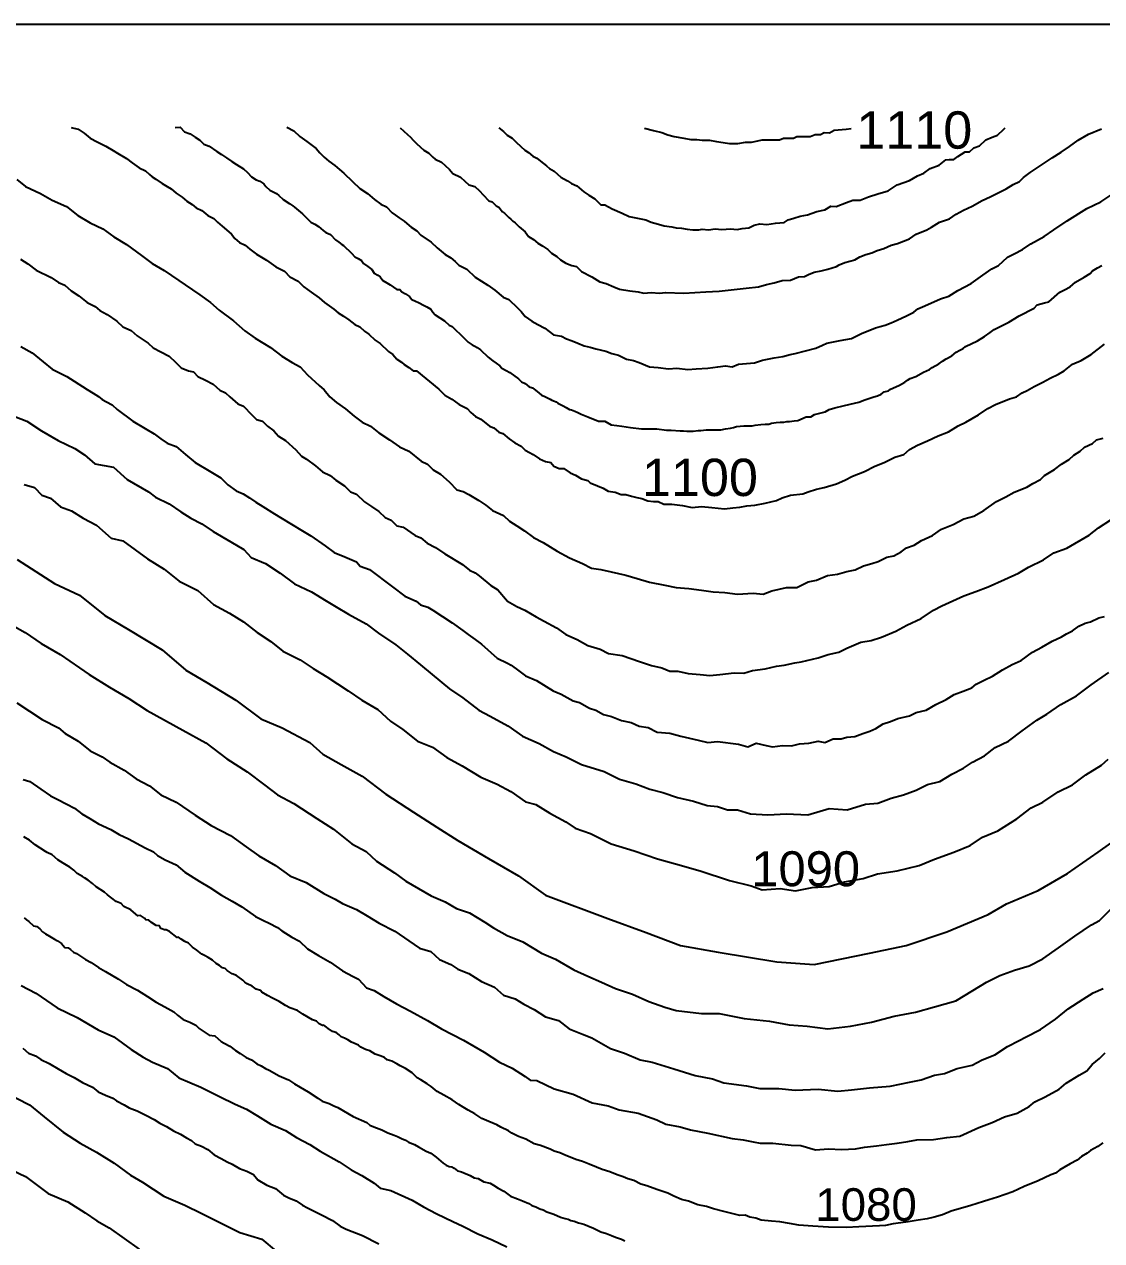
# Model space of a CAD drawing. Header units: millimetres. Extents: x 19067981 to 38137102, y 2652003 to 2652615.
# Drawn here: x 19068409.46 to 19068418.27, y 2652324.38 to 2652334.34 of the extents above; entities that cross this region are included whole.
import ezdxf

# ---------------------------------------------------------------- set-up
doc = ezdxf.new("R2010")
doc.units = ezdxf.units.MM
doc.styles.get("Standard").update_dxf_attribs({"font": 'arial.ttf'})

msp = doc.modelspace()

# ---------------------------------------------------------------- linework, layer by layer
for points in [[(19068395.322, 2652334.3355), (19068423.8408, 2652334.3355), (19068423.8408, 2652314.1226), (19068395.3219, 2652314.1226), (19068395.3219, 2652334.3354)], [(19068410.6908, 2652333.4904), (19068410.7313, 2652333.4946), (19068410.7667, 2652333.4565), (19068410.8131, 2652333.4389), (19068410.8565, 2652333.4111), (19068410.8938, 2652333.3873), (19068410.9269, 2652333.3559), (19068410.9709, 2652333.3383), (19068411.0312, 2652333.2959), (19068411.0696, 2652333.269), (19068411.1114, 2652333.2436), (19068411.1555, 2652333.2122), (19068411.1936, 2652333.187), (19068411.2502, 2652333.1527), (19068411.2844, 2652333.1217), (19068411.3167, 2652333.0876), (19068411.3552, 2652333.0624), (19068411.3841, 2652333.053), (19068411.4162, 2652333.0296), (19068411.4339, 2652333.007), (19068411.4657, 2652332.9775), (19068411.5203, 2652332.9508), (19068411.539, 2652332.9336), (19068411.5743, 2652332.9028), (19068411.6286, 2652332.8667), (19068411.6549, 2652332.8493), (19068411.669, 2652332.84), (19068411.7012, 2652332.8124), (19068411.7175, 2652332.7984), (19068411.7335, 2652332.7847), (19068411.8025, 2652332.7175), (19068411.8354, 2652332.7001), (19068411.8634, 2652332.6796), (19068411.9018, 2652332.6493), (19068411.9242, 2652332.6317), (19068411.9627, 2652332.6152), (19068412.0044, 2652332.571), (19068412.0298, 2652332.5524), (19068412.0543, 2652332.5345), (19068412.068, 2652332.5245), (19068412.1336, 2652332.4616), (19068412.1625, 2652332.4339), (19068412.1895, 2652332.4182), (19068412.2162, 2652332.4026), (19068412.2335, 2652332.3779), (19068412.2671, 2652332.3531), (19068412.3013, 2652332.3278), (19068412.3206, 2652332.3), (19068412.3485, 2652332.2814), (19068412.368, 2652332.2685), (19068412.3895, 2652332.2393), (19068412.4236, 2652332.2195), (19068412.4513, 2652332.2034), (19068412.5057, 2652332.1639), (19068412.5287, 2652332.1639), (19068412.5473, 2652332.1472), (19068412.5771, 2652332.1305), (19068412.6081, 2652332.1075), (19068412.6286, 2652332.084), (19068412.6578, 2652332.0703), (19068412.6813, 2652332.0594), (19068412.7276, 2652332.0341), (19068412.7495, 2652332.0221), (19068412.784, 2652332.0032), (19068412.8008, 2652331.9807), (19068412.8181, 2652331.9576), (19068412.8964, 2652331.9076), (19068412.9343, 2652331.8729), (19068412.9566, 2652331.8624), (19068413.0524, 2652331.7683), (19068413.0878, 2652331.7336), (19068413.1219, 2652331.7132), (19068413.1424, 2652331.7009), (19068413.1616, 2652331.6894), (19068413.1889, 2652331.6722), (19068413.2512, 2652331.6111), (19068413.2897, 2652331.5826), (19068413.3179, 2652331.5617), (19068413.348, 2652331.5394), (19068413.3654, 2652331.5225), (19068413.4002, 2652331.502), (19068413.4292, 2652331.4849), (19068413.5004, 2652331.4339), (19068413.5242, 2652331.409), (19068413.5553, 2652331.395), (19068413.587, 2652331.3685), (19068413.6157, 2652331.3604), (19068413.6279, 2652331.3492), (19068413.6664, 2652331.319), (19068413.6888, 2652331.3014), (19068413.7097, 2652331.2916), (19068413.7427, 2652331.2762), (19068413.7609, 2652331.2676), (19068413.7741, 2652331.2585), (19068413.7947, 2652331.2519), (19068413.8099, 2652331.247), (19068413.8219, 2652331.2341), (19068413.8672, 2652331.2144), (19068413.89, 2652331.1992), (19068413.9032, 2652331.1919), (19068413.9181, 2652331.1836), (19068413.9333, 2652331.1807), (19068413.9618, 2652331.1681), (19068413.986, 2652331.1574), (19068414.0146, 2652331.1459), (19068414.0411, 2652331.1352), (19068414.0681, 2652331.1243), (19068414.1557, 2652331.0877), (19068414.2058, 2652331.0877), (19068414.2579, 2652331.0577), (19068414.304, 2652331.0517), (19068414.3454, 2652331.0463), (19068414.3804, 2652331.0418), (19068414.4161, 2652331.0371), (19068414.506, 2652331.0254), (19068414.5768, 2652331.0254), (19068414.6319, 2652331.0254), (19068414.7121, 2652331.0145), (19068414.7492, 2652331.0145), (19068414.8233, 2652331.0096), (19068414.8501, 2652331.0096), (19068414.8784, 2652331.0067), (19068414.9293, 2652331.0067), (19068414.9715, 2652331.0101), (19068414.9927, 2652331.0119), (19068415.0351, 2652331.0154), (19068415.0784, 2652331.0177), (19068415.1052, 2652331.0177), (19068415.139, 2652331.016), (19068415.1552, 2652331.0175), (19068415.1954, 2652331.0245), (19068415.2356, 2652331.0314), (19068415.2598, 2652331.0356), (19068415.2843, 2652331.0439), (19068415.3443, 2652331.0492), (19068415.3822, 2652331.0492), (19068415.4128, 2652331.0497), (19068415.436, 2652331.0553), (19068415.4826, 2652331.0604), (19068415.5185, 2652331.0629), (19068415.5481, 2652331.0644), (19068415.5695, 2652331.072), (19068415.6081, 2652331.0758), (19068415.6409, 2652331.0783), (19068415.6717, 2652331.0807), (19068415.6955, 2652331.0836), (19068415.7177, 2652331.0836), (19068415.7546, 2652331.0894), (19068415.7861, 2652331.0944), (19068415.8532, 2652331.1243), (19068415.8932, 2652331.1243), (19068415.9227, 2652331.1421), (19068415.9656, 2652331.153), (19068416.0096, 2652331.1642), (19068416.0436, 2652331.1832), (19068416.0897, 2652331.1974), (19068416.1561, 2652331.2133), (19068416.2139, 2652331.2266), (19068416.2843, 2652331.2428), (19068416.3348, 2652331.2633), (19068416.4073, 2652331.2878), (19068416.4388, 2652331.2962), (19068416.4688, 2652331.3096), (19068416.4926, 2652331.3269), (19068416.5265, 2652331.337), (19068416.5443, 2652331.3499), (19068416.5637, 2652331.3584), (19068416.6178, 2652331.382), (19068416.6625, 2652331.4058), (19068416.6839, 2652331.4235), (19068416.7057, 2652331.4356), (19068416.7509, 2652331.4541), (19068416.8139, 2652331.4884), (19068416.8626, 2652331.5098), (19068416.8841, 2652331.5265), (19068416.939, 2652331.5566), (19068416.9691, 2652331.5793), (19068416.9999, 2652331.5967), (19068417.0457, 2652331.6226), (19068417.0825, 2652331.6521), (19068417.1125, 2652331.6679), (19068417.1396, 2652331.6822), (19068417.1564, 2652331.6987), (19068417.2562, 2652331.7455), (19068417.3122, 2652331.7815), (19068417.3607, 2652331.8126), (19068417.391, 2652331.8381), (19068417.4679, 2652331.8763), (19068417.5114, 2652331.898), (19068417.5981, 2652331.949), (19068417.719, 2652332.0113), (19068417.7437, 2652332.04), (19068417.8044, 2652332.056), (19068417.8388, 2652332.0651), (19068417.9288, 2652332.1435), (19068417.9688, 2652332.1635), (19068418.015, 2652332.1866), (19068418.0569, 2652332.2255), (19068418.1292, 2652332.2672), (19068418.1779, 2652332.2953), (19068418.1972, 2652332.3192), (19068418.2386, 2652332.3419), (19068418.2731, 2652332.3608)], [(19068411.6049, 2652333.4933), (19068411.6634, 2652333.4644), (19068411.7124, 2652333.4166), (19068411.7679, 2652333.3759), (19068411.8453, 2652333.3179), (19068411.8744, 2652333.2833), (19068411.9108, 2652333.2476), (19068411.9492, 2652333.2146), (19068411.9987, 2652333.1807), (19068412.035, 2652333.146), (19068412.0711, 2652333.1177), (19068412.1417, 2652333.0494), (19068412.2026, 2652332.9905), (19068412.2651, 2652332.951), (19068412.3222, 2652332.9018), (19068412.3753, 2652332.8637), (19068412.4194, 2652332.8417), (19068412.468, 2652332.7931), (19068412.493, 2652332.7723), (19068412.5253, 2652332.7509), (19068412.5657, 2652332.7242), (19068412.5881, 2652332.7063), (19068412.6216, 2652332.6759), (19068412.6698, 2652332.6466), (19068412.7024, 2652332.6106), (19068412.7858, 2652332.5539), (19068412.8361, 2652332.5052), (19068412.8999, 2652332.4514), (19068412.946, 2652332.4257), (19068412.9836, 2652332.3956), (19068413.0131, 2652332.3647), (19068413.0787, 2652332.3314), (19068413.1465, 2652332.2659), (19068413.2491, 2652332.2013), (19068413.3072, 2652332.1589), (19068413.3746, 2652332.1024), (19068413.4228, 2652332.0827), (19068413.4925, 2652332.0139), (19068413.5216, 2652331.9851), (19068413.5558, 2652331.9445), (19068413.6087, 2652331.907), (19068413.6597, 2652331.8794), (19068413.7147, 2652331.8498), (19068413.788, 2652331.7955), (19068413.8517, 2652331.7821), (19068413.8934, 2652331.7605), (19068413.9405, 2652331.7458), (19068413.9863, 2652331.7272), (19068414.0373, 2652331.7045), (19068414.0865, 2652331.693), (19068414.1342, 2652331.6796), (19068414.2164, 2652331.6608), (19068414.2644, 2652331.6426), (19068414.3184, 2652331.6273), (19068414.3828, 2652331.595), (19068414.442, 2652331.5835), (19068414.4879, 2652331.5671), (19068414.5734, 2652331.5312), (19068414.6427, 2652331.5263), (19068414.7268, 2652331.517), (19068414.7953, 2652331.5215), (19068414.8865, 2652331.5107), (19068414.955, 2652331.5151), (19068415.0507, 2652331.5214), (19068415.1323, 2652331.5323), (19068415.1929, 2652331.5403), (19068415.2484, 2652331.5334), (19068415.3005, 2652331.5528), (19068415.3646, 2652331.5587), (19068415.432, 2652331.5661), (19068415.4956, 2652331.5875), (19068415.5916, 2652331.6046), (19068415.6628, 2652331.6172), (19068415.7242, 2652331.6343), (19068415.7633, 2652331.641), (19068415.9326, 2652331.6863), (19068415.988, 2652331.7107), (19068416.0222, 2652331.7257), (19068416.1321, 2652331.7467), (19068416.2245, 2652331.7643), (19068416.3075, 2652331.8047), (19068416.4223, 2652331.8526), (19068416.4595, 2652331.8628), (19068416.5009, 2652331.8742), (19068416.5485, 2652331.8928), (19068416.5996, 2652331.9129), (19068416.6756, 2652331.9506), (19068416.7343, 2652331.9798), (19068416.7682, 2652332.0083), (19068416.8055, 2652332.0245), (19068416.8741, 2652332.0543), (19068416.9525, 2652332.0884), (19068417.0206, 2652332.1095), (19068417.0957, 2652332.1557), (19068417.2039, 2652332.2134), (19068417.2991, 2652332.2821), (19068417.3732, 2652332.3356), (19068417.4272, 2652332.362), (19068417.5019, 2652332.4302), (19068417.5566, 2652332.4584), (19068417.6249, 2652332.4936), (19068417.6913, 2652332.5377), (19068417.801, 2652332.5999), (19068417.8791, 2652332.6533), (19068417.9885, 2652332.7281), (19068418.1493, 2652332.8273), (19068418.2653, 2652332.882), (19068418.3465, 2652332.9384)], [(19068412.5313, 2652333.4892), (19068412.5632, 2652333.4598), (19068412.5916, 2652333.4336), (19068412.6157, 2652333.4114), (19068412.6379, 2652333.388), (19068412.6648, 2652333.3596), (19068412.6985, 2652333.3297), (19068412.7267, 2652333.3048), (19068412.7666, 2652333.2799), (19068412.7993, 2652333.2488), (19068412.8186, 2652333.2306), (19068412.8712, 2652333.206), (19068412.901, 2652333.1806), (19068412.9347, 2652333.146), (19068412.9641, 2652333.1159), (19068413.0272, 2652333.0844), (19068413.0615, 2652333.0519), (19068413.0934, 2652333.0217), (19068413.1432, 2652333.0071), (19068413.1814, 2652332.9728), (19068413.2109, 2652332.9404), (19068413.2565, 2652332.8903), (19068413.2842, 2652332.8824), (19068413.3005, 2652332.8657), (19068413.3168, 2652332.8492), (19068413.3403, 2652332.8379), (19068413.3686, 2652332.8022), (19068413.3871, 2652332.7888), (19068413.4215, 2652332.7553), (19068413.4369, 2652332.7403), (19068413.4543, 2652332.7234), (19068413.4739, 2652332.7107), (19068413.5062, 2652332.6776), (19068413.554, 2652332.6359), (19068413.5831, 2652332.5998), (19068413.6239, 2652332.5734), (19068413.6593, 2652332.5437), (19068413.699, 2652332.5186), (19068413.7413, 2652332.4918), (19068413.7714, 2652332.4614), (19068413.8143, 2652332.4363), (19068413.8444, 2652332.4079), (19068413.8866, 2652332.3794), (19068413.9369, 2652332.3617), (19068413.9749, 2652332.3529), (19068414.017, 2652332.3126), (19068414.1018, 2652332.2679), (19068414.1667, 2652332.2273), (19068414.2178, 2652332.2136), (19068414.2794, 2652332.186), (19068414.3276, 2652332.169), (19068414.4107, 2652332.1533), (19068414.4794, 2652332.1455), (19068414.5262, 2652332.1356), (19068414.5871, 2652332.1398), (19068414.6539, 2652332.1342), (19068414.7039, 2652332.1419), (19068414.8534, 2652332.1349), (19068415.0332, 2652332.1451), (19068415.1426, 2652332.1514), (19068415.3622, 2652332.1753), (19068415.4647, 2652332.1864), (19068415.5289, 2652332.2072), (19068415.5927, 2652332.2189), (19068415.659, 2652332.238), (19068415.7252, 2652332.2429), (19068415.7903, 2652332.2682), (19068415.8396, 2652332.2728), (19068415.8729, 2652332.289), (19068415.9193, 2652332.3074), (19068415.9757, 2652332.3189), (19068416.0318, 2652332.3303), (19068416.1033, 2652332.3528), (19068416.1238, 2652332.3674), (19068416.1702, 2652332.3868), (19068416.2518, 2652332.4086), (19068416.2926, 2652332.4316), (19068416.3414, 2652332.4514), (19068416.391, 2652332.4659), (19068416.4359, 2652332.4848), (19068416.4894, 2652332.5004), (19068416.5489, 2652332.5269), (19068416.6011, 2652332.5426), (19068416.6996, 2652332.5791), (19068416.7528, 2652332.6184), (19068416.8401, 2652332.6539), (19068416.8797, 2652332.6744), (19068416.9449, 2652332.7158), (19068417.0259, 2652332.7426), (19068417.0818, 2652332.7829), (19068417.141, 2652332.8158), (19068417.211, 2652332.8461), (19068417.2949, 2652332.8939), (19068417.359, 2652332.9236), (19068417.4893, 2652332.9889), (19068417.5488, 2652333.024), (19068417.5988, 2652333.0479), (19068417.6325, 2652333.0829), (19068417.6863, 2652333.1218), (19068417.7853, 2652333.1872), (19068417.8676, 2652333.2415), (19068417.9411, 2652333.29), (19068418.0097, 2652333.3349), (19068418.0796, 2652333.3861), (19068418.1643, 2652333.4359), (19068418.2717, 2652333.4802)], [(19068413.341, 2652333.4871), (19068413.378, 2652333.4587), (19068413.4076, 2652333.4278), (19068413.4481, 2652333.4025), (19068413.4811, 2652333.3717), (19068413.5185, 2652333.3368), (19068413.5514, 2652333.3061), (19068413.583, 2652333.2857), (19068413.6171, 2652333.2556), (19068413.6493, 2652333.2413), (19068413.6812, 2652333.2152), (19068413.7286, 2652333.1766), (19068413.7537, 2652333.1561), (19068413.7935, 2652333.1331), (19068413.8477, 2652333.0858), (19068413.9011, 2652333.0534), (19068413.9343, 2652333.0331), (19068413.978, 2652333.0146), (19068414.0353, 2652332.9653), (19068414.0766, 2652332.938), (19068414.1246, 2652332.9062), (19068414.1751, 2652332.8578), (19068414.2065, 2652332.8578), (19068414.2675, 2652332.8257), (19068414.3485, 2652332.7887), (19068414.4071, 2652332.7619), (19068414.4887, 2652332.7453), (19068414.5425, 2652332.7344), (19068414.5848, 2652332.7155), (19068414.6466, 2652332.6998), (19068414.6935, 2652332.6876), (19068414.7539, 2652332.6773), (19068414.791, 2652332.671), (19068414.8335, 2652332.6674), (19068414.8808, 2652332.6585), (19068414.9275, 2652332.654), (19068414.9754, 2652332.654), (19068415.0029, 2652332.6588), (19068415.0547, 2652332.654), (19068415.1096, 2652332.6605), (19068415.1652, 2652332.6564), (19068415.2339, 2652332.6615), (19068415.2884, 2652332.6574), (19068415.3316, 2652332.6653), (19068415.3851, 2652332.6697), (19068415.4274, 2652332.691), (19068415.4744, 2652332.7013), (19068415.5334, 2652332.6978), (19068415.6041, 2652332.7085), (19068415.675, 2652332.7147), (19068415.707, 2652332.7342), (19068415.7519, 2652332.7479), (19068415.805, 2652332.7641), (19068415.8639, 2652332.7772), (19068415.9404, 2652332.8036), (19068416.008, 2652332.8177), (19068416.0553, 2652332.8466), (19068416.1009, 2652332.8449), (19068416.1836, 2652332.8761), (19068416.2363, 2652332.896), (19068416.2956, 2652332.896), (19068416.3636, 2652332.9235), (19068416.4411, 2652332.9479), (19068416.5239, 2652332.9739), (19068416.5999, 2652333.0207), (19068416.6985, 2652333.0562), (19068416.7644, 2652333.0956), (19068416.8165, 2652333.1168), (19068416.8689, 2652333.1561), (19068416.943, 2652333.1839), (19068416.998, 2652333.2258), (19068417.0258, 2652333.2302), (19068417.0614, 2652333.2302), (19068417.0937, 2652333.2545), (19068417.1556, 2652333.2917), (19068417.1903, 2652333.2917), (19068417.227, 2652333.3253), (19068417.2717, 2652333.3399), (19068417.3232, 2652333.3909), (19068417.3771, 2652333.4111), (19068417.4192, 2652333.427), (19068417.4723, 2652333.4781), (19068417.4822, 2652333.4878)], [(19068409.3965, 2652333.0648), (19068409.4673, 2652333.0078), (19068409.5911, 2652332.95), (19068409.686, 2652332.8962), (19068409.8015, 2652332.8444), (19068409.8956, 2652332.7721), (19068409.9969, 2652332.7119), (19068410.0985, 2652332.6623), (19068410.1886, 2652332.5973), (19068410.2939, 2652332.5322), (19068410.4162, 2652332.4428), (19068410.5046, 2652332.3781), (19068410.6011, 2652332.3199), (19068410.893, 2652332.1207), (19068410.9819, 2652332.0601), (19068411.0504, 2652331.9959), (19068411.1689, 2652331.9092), (19068411.2614, 2652331.827), (19068411.3468, 2652331.7657), (19068411.4702, 2652331.69), (19068411.5636, 2652331.6197), (19068411.6485, 2652331.5681), (19068411.714, 2652331.531), (19068411.7747, 2652331.4674), (19068411.869, 2652331.3793), (19068411.9108, 2652331.3454), (19068411.9571, 2652331.287), (19068412.0128, 2652331.24), (19068412.0858, 2652331.1892), (19068412.1564, 2652331.1283), (19068412.2227, 2652331.0795), (19068412.2885, 2652331.0461), (19068412.3576, 2652330.993), (19068412.4455, 2652330.936), (19068412.5274, 2652330.8762), (19068412.603, 2652330.8423), (19068412.7029, 2652330.7589), (19068412.7548, 2652330.7347), (19068412.8037, 2652330.6895), (19068412.8613, 2652330.6541), (19068412.934, 2652330.5906), (19068412.9972, 2652330.5264), (19068413.0471, 2652330.513), (19068413.0939, 2652330.4884), (19068413.1758, 2652330.4373), (19068413.234, 2652330.4009), (19068413.2889, 2652330.3577), (19068413.3785, 2652330.3158), (19068413.4273, 2652330.2685), (19068413.4875, 2652330.23), (19068413.5492, 2652330.1905), (19068413.6224, 2652330.1343), (19068413.7026, 2652330.0937), (19068413.8181, 2652330.023), (19068413.9183, 2652329.9686), (19068414.0255, 2652329.9236), (19068414.098, 2652329.8851), (19068414.173, 2652329.8748), (19068414.2574, 2652329.8543), (19068414.3787, 2652329.8281), (19068414.4726, 2652329.8002), (19068414.5733, 2652329.7702), (19068414.6978, 2652329.7442), (19068414.7893, 2652329.7251), (19068414.8935, 2652329.7193), (19068414.9984, 2652329.7049), (19068415.094, 2652329.6918), (19068415.1879, 2652329.6854), (19068415.2913, 2652329.672), (19068415.4203, 2652329.6792), (19068415.5026, 2652329.671), (19068415.5741, 2652329.6992), (19068415.6943, 2652329.7271), (19068415.7786, 2652329.7271), (19068415.8711, 2652329.7733), (19068415.94, 2652329.7872), (19068416.0275, 2652329.8252), (19068416.1116, 2652329.8362), (19068416.1872, 2652329.8578), (19068416.2551, 2652329.8696), (19068416.3219, 2652329.9025), (19068416.3913, 2652329.924), (19068416.4441, 2652329.9404), (19068416.514, 2652329.9736), (19068416.5705, 2652329.9865), (19068416.6307, 2652330.0173), (19068416.676, 2652330.0496), (19068416.7371, 2652330.0727), (19068416.7988, 2652330.1107), (19068416.8881, 2652330.1532), (19068416.9626, 2652330.2035), (19068417.0557, 2652330.242), (19068417.1453, 2652330.2876), (19068417.2256, 2652330.3107), (19068417.3083, 2652330.3569), (19068417.4119, 2652330.429), (19068417.489, 2652330.467), (19068417.5559, 2652330.506), (19068417.6594, 2652330.5484), (19068417.7088, 2652330.5787), (19068417.771, 2652330.6095), (19068417.8034, 2652330.6419), (19068417.8854, 2652330.692), (19068417.9435, 2652330.7362), (19068418.0067, 2652330.7752), (19068418.0437, 2652330.8081), (19068418.0953, 2652330.8428), (19068418.1303, 2652330.8761), (19068418.1966, 2652330.9059), (19068418.229, 2652330.9337), (19068418.284, 2652330.9475)], [(19068409.4261, 2652332.4146), (19068409.4871, 2652332.3755), (19068409.5539, 2652332.3243), (19068409.6764, 2652332.2624), (19068409.7375, 2652332.2216), (19068409.7876, 2652332.2003), (19068409.84, 2652332.1543), (19068409.9024, 2652332.1142), (19068409.9709, 2652332.059), (19068410.0383, 2652332.0268), (19068410.0741, 2652331.994), (19068410.1345, 2652331.9595), (19068410.2131, 2652331.905), (19068410.2637, 2652331.859), (19068410.3306, 2652331.8285), (19068410.3818, 2652331.7848), (19068410.4708, 2652331.7251), (19068410.5105, 2652331.6883), (19068410.5756, 2652331.6538), (19068410.6414, 2652331.6189), (19068410.6933, 2652331.5695), (19068410.7417, 2652331.5233), (19068410.7993, 2652331.5004), (19068410.8402, 2652331.4901), (19068410.8765, 2652331.4544), (19068410.9398, 2652331.4239), (19068411.0012, 2652331.3896), (19068411.0559, 2652331.3424), (19068411.102, 2652331.3188), (19068411.14, 2652331.2855), (19068411.2034, 2652331.2299), (19068411.2519, 2652331.2098), (19068411.3187, 2652331.1407), (19068411.3578, 2652331.1004), (19068411.4051, 2652331.0878), (19068411.4473, 2652331.0477), (19068411.4992, 2652331.0086), (19068411.5372, 2652330.9637), (19068411.5931, 2652330.9304), (19068411.6791, 2652330.853), (19068411.724, 2652330.8024), (19068411.7667, 2652330.7759), (19068411.8406, 2652330.722), (19068411.8982, 2652330.6719), (19068411.9604, 2652330.6426), (19068412.0054, 2652330.6035), (19068412.0779, 2652330.5597), (19068412.1248, 2652330.5104), (19068412.1738, 2652330.4903), (19068412.2418, 2652330.4264), (19068412.2976, 2652330.389), (19068412.3584, 2652330.3484), (19068412.4107, 2652330.299), (19068412.4585, 2652330.2783), (19068412.5058, 2652330.23), (19068412.5582, 2652330.219), (19068412.655, 2652330.1508), (19068412.7021, 2652330.1315), (19068412.7543, 2652330.0892), (19068412.8223, 2652330.0547), (19068412.8986, 2652330.0019), (19068413.0434, 2652329.9152), (19068413.0983, 2652329.8668), (19068413.1457, 2652329.8452), (19068413.179, 2652329.8207), (19068413.2733, 2652329.7436), (19068413.3325, 2652329.7082), (19068413.4119, 2652329.6142), (19068413.4866, 2652329.5706), (19068413.5512, 2652329.541), (19068413.6441, 2652329.4872), (19068413.7094, 2652329.4495), (19068413.8124, 2652329.3958), (19068413.8876, 2652329.3426), (19068413.9817, 2652329.3001), (19068414.0687, 2652329.2522), (19068414.1679, 2652329.2211), (19068414.2366, 2652329.1868), (19068414.349, 2652329.1696), (19068414.4911, 2652329.1212), (19068414.5875, 2652329.0883), (19068414.6743, 2652329.0677), (19068414.74, 2652329.0417), (19068414.804, 2652329.0417), (19068414.8886, 2652329.0228), (19068414.9861, 2652329.0143), (19068415.066, 2652329.0072), (19068415.1471, 2652329.0155), (19068415.2657, 2652329.0276), (19068415.3431, 2652329.025), (19068415.4147, 2652329.0468), (19068415.5174, 2652329.0606), (19068415.6109, 2652329.0837), (19068415.6731, 2652329.0919), (19068415.7619, 2652329.1085), (19068415.812, 2652329.1178), (19068415.9529, 2652329.1506), (19068416.0328, 2652329.1773), (19068416.121, 2652329.1974), (19068416.1861, 2652329.231), (19068416.3012, 2652329.2781), (19068416.3859, 2652329.2923), (19068416.4699, 2652329.3195), (19068416.5877, 2652329.3691), (19068416.6786, 2652329.4186), (19068416.7958, 2652329.473), (19068416.8971, 2652329.5415), (19068416.9651, 2652329.577), (19068417.1454, 2652329.6577), (19068417.2436, 2652329.6938), (19068417.3437, 2652329.7305), (19068417.4777, 2652329.7922), (19068417.5903, 2652329.8441), (19068417.6718, 2652329.8916), (19068417.7952, 2652329.954), (19068417.8811, 2652330.0102), (19068417.987, 2652330.0474), (19068418.1702, 2652330.1542), (19068418.2459, 2652330.2145), (19068418.3459, 2652330.2811)], [(19068409.4281, 2652331.6997), (19068409.5229, 2652331.6463), (19068409.6128, 2652331.5727), (19068409.6843, 2652331.5141), (19068409.8055, 2652331.4541), (19068409.8658, 2652331.4163), (19068409.9723, 2652331.3472), (19068410.0213, 2652331.3155), (19068410.0632, 2652331.2884), (19068410.0944, 2652331.2645), (19068410.1293, 2652331.246), (19068410.176, 2652331.2212), (19068410.2166, 2652331.1828), (19068410.3452, 2652331.0886), (19068410.4463, 2652331.0277), (19068410.5191, 2652330.9838), (19068410.5737, 2652330.944), (19068410.6256, 2652330.9062), (19068410.6992, 2652330.8796), (19068410.776, 2652330.8151), (19068410.8548, 2652330.749), (19068410.9841, 2652330.6721), (19068411.0644, 2652330.6243), (19068411.1219, 2652330.5658), (19068411.1902, 2652330.5174), (19068411.2482, 2652330.4933), (19068411.2997, 2652330.4594), (19068411.3527, 2652330.4245), (19068411.4083, 2652330.3879), (19068411.5045, 2652330.3292), (19068411.5521, 2652330.3002), (19068411.7324, 2652330.1908), (19068411.8027, 2652330.1481), (19068411.9181, 2652330.0666), (19068411.9935, 2652330.0133), (19068412.0793, 2652329.9773), (19068412.1764, 2652329.9366), (19068412.2055, 2652329.9021), (19068412.2808, 2652329.8723), (19068412.4687, 2652329.7318), (19068412.5697, 2652329.6562), (19068412.662, 2652329.6145), (19068412.6983, 2652329.5837), (19068412.7577, 2652329.5661), (19068412.7984, 2652329.5397), (19068412.9588, 2652329.4359), (19068413.044, 2652329.3754), (19068413.0891, 2652329.3424), (19068413.1463, 2652329.3006), (19068413.197, 2652329.2633), (19068413.3249, 2652329.1484), (19068413.4108, 2652329.1078), (19068413.4405, 2652329.0902), (19068413.5032, 2652329.0441), (19068413.5582, 2652329.0036), (19068413.6473, 2652328.965), (19068413.7832, 2652328.8795), (19068413.8503, 2652328.852), (19068413.9482, 2652328.7982), (19068413.9991, 2652328.7856), (19068414.0815, 2652328.7384), (19068414.1331, 2652328.721), (19068414.1964, 2652328.6872), (19068414.2604, 2652328.6692), (19068414.3433, 2652328.6367), (19068414.4227, 2652328.622), (19068414.4869, 2652328.5908), (19068414.5613, 2652328.5798), (19068414.6338, 2652328.543), (19068414.7396, 2652328.5347), (19068414.829, 2652328.5092), (19068414.9711, 2652328.4761), (19068415.0501, 2652328.4577), (19068415.1281, 2652328.4661), (19068415.301, 2652328.4453), (19068415.3782, 2652328.4232), (19068415.4441, 2652328.4518), (19068415.527, 2652328.4336), (19068415.5774, 2652328.4225), (19068415.6609, 2652328.4326), (19068415.7333, 2652328.4313), (19068415.7988, 2652328.4465), (19068415.8761, 2652328.4534), (19068415.9531, 2652328.4674), (19068416.0064, 2652328.4587), (19068416.0737, 2652328.4865), (19068416.1396, 2652328.4886), (19068416.1869, 2652328.5021), (19068416.2536, 2652328.5069), (19068416.3169, 2652328.5308), (19068416.3755, 2652328.5502), (19068416.4232, 2652328.5732), (19068416.4853, 2652328.6094), (19068416.5448, 2652328.6289), (19068416.6038, 2652328.6531), (19068416.6983, 2652328.6757), (19068416.7536, 2652328.7027), (19068416.8347, 2652328.7227), (19068416.9145, 2652328.7681), (19068416.9984, 2652328.8104), (19068417.0643, 2652328.8498), (19068417.139, 2652328.878), (19068417.2086, 2652328.9042), (19068417.2455, 2652328.935), (19068417.311, 2652328.967), (19068417.3784, 2652329), (19068417.4595, 2652329.0531), (19068417.5385, 2652329.0968), (19068417.6118, 2652329.1289), (19068417.7056, 2652329.1959), (19068417.7815, 2652329.2392), (19068417.8668, 2652329.2878), (19068417.9435, 2652329.3231), (19068417.983, 2652329.3483), (19068418.0338, 2652329.3704), (19068418.085, 2652329.4107), (19068418.137, 2652329.4345), (19068418.1801, 2652329.4456), (19068418.2473, 2652329.4776), (19068418.2955, 2652329.4898)], [(19068409.3456, 2652331.1408), (19068409.4768, 2652331.0879), (19068409.5984, 2652331.009), (19068409.7342, 2652330.9285), (19068409.8701, 2652330.8641), (19068409.9484, 2652330.8112), (19068410.0336, 2652330.7388), (19068410.1867, 2652330.7123), (19068410.2987, 2652330.6109), (19068410.4726, 2652330.5103), (19068410.5299, 2652330.4653), (19068410.6411, 2652330.4102), (19068410.7387, 2652330.3459), (19068410.819, 2652330.293), (19068410.9094, 2652330.2472), (19068411.0024, 2652330.1834), (19068411.146, 2652330.0995), (19068411.2546, 2652330.036), (19068411.3146, 2652329.9708), (19068411.4309, 2652329.9223), (19068411.5496, 2652329.8439), (19068411.6674, 2652329.7564), (19068411.808, 2652329.691), (19068411.9269, 2652329.6185), (19068412.0086, 2652329.5687), (19068412.1094, 2652329.5073), (19068412.2555, 2652329.4291), (19068412.3556, 2652329.3512), (19068412.4964, 2652329.2567), (19068412.5936, 2652329.1802), (19068412.6974, 2652329.0942), (19068412.7952, 2652329.0132), (19068412.9355, 2652328.8969), (19068413.0453, 2652328.8234), (19068413.1771, 2652328.7227), (19068413.2683, 2652328.6727), (19068413.4133, 2652328.5933), (19068413.5321, 2652328.5097), (19068413.6694, 2652328.4498), (19068413.7872, 2652328.3829), (19068413.8917, 2652328.3396), (19068414.0168, 2652328.2778), (19068414.2013, 2652328.2216), (19068414.3272, 2652328.1584), (19068414.4607, 2652328.1189), (19068414.5741, 2652328.0756), (19068414.6808, 2652328.0476), (19068414.8016, 2652328.0072), (19068414.9323, 2652327.9776), (19068415.0449, 2652327.9415), (19068415.1296, 2652327.9327), (19068415.2098, 2652327.9077), (19068415.293, 2652327.9077), (19068415.398, 2652327.8744), (19068415.5415, 2652327.8649), (19068415.6939, 2652327.8729), (19068415.8684, 2652327.8649), (19068416.0419, 2652327.9187), (19068416.1884, 2652327.907), (19068416.3386, 2652327.9518), (19068416.4395, 2652327.9606), (19068416.5484, 2652328.0033), (19068416.6491, 2652328.0299), (19068416.7529, 2652328.0689), (19068416.8464, 2652328.113), (19068416.948, 2652328.138), (19068417.0452, 2652328.199), (19068417.1411, 2652328.2467), (19068417.2162, 2652328.2981), (19068417.3127, 2652328.3474), (19068417.4003, 2652328.4172), (19068417.5085, 2652328.4694), (19068417.6222, 2652328.553), (19068417.7403, 2652328.6398), (19068417.8232, 2652328.689), (19068417.9382, 2652328.7689), (19068418.0671, 2652328.8387), (19068418.1863, 2652328.9292), (19068418.3302, 2652329.0304)], [(19068409.3999, 2652329.9568), (19068409.7051, 2652329.7602), (19068409.9091, 2652329.6626), (19068410.1159, 2652329.4982), (19068410.3107, 2652329.3819), (19068410.5864, 2652329.2172), (19068410.7788, 2652329.0498), (19068410.9515, 2652328.9475), (19068411.1884, 2652328.8052), (19068411.3912, 2652328.6507), (19068411.5666, 2652328.5791), (19068411.7935, 2652328.4588), (19068411.9, 2652328.3625), (19068412.0506, 2652328.2783), (19068412.2216, 2652328.1827), (19068412.416, 2652328.0337), (19068412.6418, 2652327.8882), (19068412.8323, 2652327.7655), (19068413.0041, 2652327.6549), (19068413.2543, 2652327.5092), (19068413.501, 2652327.3655), (19068413.7206, 2652327.2091), (19068414.2326, 2652327.0186), (19068414.5448, 2652326.9024), (19068414.8272, 2652326.7974), (19068415.1353, 2652326.741), (19068415.6133, 2652326.6628), (19068415.9198, 2652326.6401), (19068416.3736, 2652326.7344), (19068416.671, 2652326.7962), (19068417.0062, 2652326.9069), (19068417.344, 2652327.0502), (19068417.4926, 2652327.1364), (19068417.7516, 2652327.2467), (19068417.9926, 2652327.3851), (19068418.2423, 2652327.5606), (19068418.5171, 2652327.7538)], [(19068409.2494, 2652329.4776), (19068409.4643, 2652329.3567), (19068409.594, 2652329.2673), (19068409.7505, 2652329.1774), (19068409.9877, 2652329.0134), (19068410.1547, 2652328.9112), (19068410.3115, 2652328.8177), (19068410.4625, 2652328.7193), (19068410.7543, 2652328.5581), (19068410.9415, 2652328.4556), (19068411.1151, 2652328.3246), (19068411.2818, 2652328.2188), (19068411.4257, 2652328.1076), (19068411.5279, 2652328.0286), (19068411.6629, 2652327.9584), (19068411.8512, 2652327.8358), (19068411.9857, 2652327.7482), (19068412.1371, 2652327.6287), (19068412.2546, 2652327.5655), (19068412.3391, 2652327.4852), (19068412.4873, 2652327.3919), (19068412.5777, 2652327.323), (19068412.6811, 2652327.2632), (19068412.7858, 2652327.2026), (19068412.8996, 2652327.1538), (19068412.994, 2652327.0997), (19068413.0995, 2652327.0633), (19068413.2243, 2652326.9862), (19068413.2957, 2652326.9403), (19068413.409, 2652326.878), (19068413.5358, 2652326.825), (19068413.6894, 2652326.7348), (19068413.8035, 2652326.6848), (19068413.954, 2652326.5974), (19068414.0673, 2652326.5466), (19068414.1807, 2652326.4957), (19068414.2941, 2652326.4448), (19068414.4324, 2652326.3968), (19068414.5662, 2652326.3386), (19068414.6967, 2652326.2927), (19068414.7903, 2652326.2656), (19068414.9972, 2652326.2386), (19068415.1414, 2652326.2386), (19068415.3458, 2652326.1981), (19068415.5544, 2652326.1776), (19068415.7161, 2652326.1481), (19068415.8612, 2652326.1366), (19068416.0303, 2652326.1144), (19068416.2167, 2652326.1349), (19068416.3899, 2652326.1694), (19068416.5751, 2652326.2171), (19068416.7492, 2652326.2508), (19068416.9052, 2652326.2942), (19068417.0781, 2652326.3424), (19068417.2178, 2652326.4273), (19068417.3296, 2652326.4953), (19068417.4386, 2652326.5503), (19068417.5578, 2652326.5934), (19068417.6793, 2652326.6303), (19068417.7902, 2652326.6877), (19068417.9191, 2652326.7779), (19068418.0535, 2652326.872), (19068418.1875, 2652326.9658), (19068418.2527, 2652327.0022), (19068418.3506, 2652327.0954)], [(19068409.3954, 2652328.7829), (19068409.6025, 2652328.6464), (19068409.7372, 2652328.5774), (19068409.7905, 2652328.531), (19068409.8986, 2652328.4695), (19068409.9949, 2652328.3908), (19068410.0938, 2652328.341), (19068410.157, 2652328.2971), (19068410.2742, 2652328.2307), (19068410.3715, 2652328.1593), (19068410.4817, 2652328.1025), (19068410.5745, 2652328.03), (19068410.7, 2652327.9695), (19068410.8549, 2652327.8629), (19068410.9852, 2652327.7781), (19068411.1448, 2652327.6972), (19068411.2735, 2652327.6037), (19068411.375, 2652327.5312), (19068411.5126, 2652327.4513), (19068411.6289, 2652327.3665), (19068411.7646, 2652327.3132), (19068411.9073, 2652327.221), (19068412, 2652327.1764), (19068412.0604, 2652327.1406), (19068412.1755, 2652327.0921), (19068412.263, 2652327.0388), (19068412.3601, 2652326.9796), (19068412.4879, 2652326.9138), (19068412.6026, 2652326.8348), (19068412.6895, 2652326.7751), (19068412.7821, 2652326.7461), (19068412.8538, 2652326.6815), (19068412.9474, 2652326.6395), (19068413.0043, 2652326.6019), (19068413.0948, 2652326.5659), (19068413.199, 2652326.5029), (19068413.3048, 2652326.4549), (19068413.3783, 2652326.3911), (19068413.4739, 2652326.361), (19068413.543, 2652326.3156), (19068413.6287, 2652326.2736), (19068413.7224, 2652326.2125), (19068413.8285, 2652326.1825), (19068413.9151, 2652326.1143), (19068414.0236, 2652326.0715), (19068414.1011, 2652326.0409), (19068414.2523, 2652325.9521), (19068414.3678, 2652325.9154), (19068414.4956, 2652325.8603), (19068414.5944, 2652325.8411), (19068414.7725, 2652325.7858), (19068414.9454, 2652325.732), (19068415.0875, 2652325.7054), (19068415.1811, 2652325.6713), (19068415.3661, 2652325.6483), (19068415.4737, 2652325.6247), (19068415.6303, 2652325.6247), (19068415.7629, 2652325.6114), (19068415.9519, 2652325.6211), (19068416.112, 2652325.6036), (19068416.224, 2652325.6158), (19068416.3717, 2652325.6319), (19068416.5413, 2652325.6456), (19068416.6997, 2652325.677), (19068416.7944, 2652325.6958), (19068416.9044, 2652325.7347), (19068416.9861, 2652325.7482), (19068417.0902, 2652325.7901), (19068417.211, 2652325.8163), (19068417.295, 2652325.8618), (19068417.3965, 2652325.902), (19068417.5017, 2652325.9705), (19068417.5962, 2652326.0194), (19068417.6493, 2652326.0469), (19068417.7703, 2652326.1096), (19068417.8949, 2652326.1938), (19068417.999, 2652326.2777), (19068418.1215, 2652326.3563), (19068418.2025, 2652326.4083), (19068418.2836, 2652326.445)], [(19068409.4475, 2652328.1543), (19068409.5018, 2652328.1375), (19068409.5932, 2652328.0749), (19068409.6706, 2652328.0213), (19068409.7255, 2652327.9939), (19068409.8055, 2652327.9523), (19068409.8685, 2652327.9193), (19068409.9284, 2652327.8738), (19068409.9933, 2652327.8358), (19068410.0639, 2652327.7918), (19068410.165, 2652327.747), (19068410.233, 2652327.704), (19068410.3091, 2652327.6691), (19068410.4467, 2652327.5965), (19068410.5134, 2652327.5616), (19068410.5471, 2652327.533), (19068410.6101, 2652327.4981), (19068410.699, 2652327.4574), (19068410.7701, 2652327.3969), (19068410.8888, 2652327.3237), (19068410.9755, 2652327.2707), (19068411.0716, 2652327.2078), (19068411.158, 2652327.1595), (19068411.2378, 2652327.1141), (19068411.3489, 2652327.034), (19068411.4132, 2652327.0004), (19068411.4612, 2652326.9786), (19068411.5299, 2652326.9449), (19068411.5632, 2652326.9165), (19068411.6462, 2652326.8641), (19068411.7099, 2652326.8317), (19068411.7754, 2652326.7688), (19068411.8629, 2652326.7143), (19068411.959, 2652326.6588), (19068412.0601, 2652326.5903), (19068412.147, 2652326.5432), (19068412.1919, 2652326.522), (19068412.2568, 2652326.4497), (19068412.3198, 2652326.4279), (19068412.3998, 2652326.3796), (19068412.5033, 2652326.3198), (19068412.6175, 2652326.2581), (19068412.7569, 2652326.1823), (19068412.8717, 2652326.115), (19068413.0509, 2652326.0218), (19068413.2187, 2652325.9234), (19068413.3464, 2652325.8409), (19068413.45, 2652325.7923), (19068413.5562, 2652325.724), (19068413.5961, 2652325.6935), (19068413.6516, 2652325.6904), (19068413.7914, 2652325.6243), (19068413.9478, 2652325.5803), (19068414.1037, 2652325.508), (19068414.2354, 2652325.4843), (19068414.3246, 2652325.4519), (19068414.4804, 2652325.423), (19068414.6313, 2652325.37), (19068414.705, 2652325.3345), (19068414.8229, 2652325.3121), (19068414.9071, 2652325.289), (19068415.0498, 2652325.2613), (19068415.2488, 2652325.2165), (19068415.3386, 2652325.2065), (19068415.421, 2652325.1903), (19068415.4784, 2652325.1785), (19068415.5812, 2652325.1795), (19068415.7303, 2652325.1614), (19068415.8108, 2652325.1583), (19068415.9294, 2652325.124), (19068416.0373, 2652325.1309), (19068416.1438, 2652325.1258), (19068416.2573, 2652325.1327), (19068416.3309, 2652325.1464), (19068416.4283, 2652325.1576), (19068416.5119, 2652325.1669), (19068416.598, 2652325.1794), (19068416.6863, 2652325.1913), (19068416.7593, 2652325.2063), (19068416.8966, 2652325.2094), (19068417.0057, 2652325.225), (19068417.1124, 2652325.2368), (19068417.267, 2652325.3068), (19068417.3749, 2652325.3486), (19068417.476, 2652325.3947), (19068417.5796, 2652325.4246), (19068417.679, 2652325.4786), (19068417.7252, 2652325.516), (19068417.8082, 2652325.559), (19068417.9236, 2652325.6207), (19068417.9806, 2652325.6697), (19068418.0867, 2652325.7357), (19068418.1509, 2652325.77), (19068418.1952, 2652325.8223), (19068418.2528, 2652325.8707), (19068418.3008, 2652325.9168)], [(19068409.4573, 2652327.0228), (19068409.4751, 2652327.0058), (19068409.4944, 2652326.9919), (19068409.5316, 2652326.9585), (19068409.5594, 2652326.9515), (19068409.5841, 2652326.9338), (19068409.6049, 2652326.9076), (19068409.6297, 2652326.8906), (19068409.6644, 2652326.8721), (19068409.7033, 2652326.8485), (19068409.7295, 2652326.8354), (19068409.7612, 2652326.8138), (19068409.7882, 2652326.7799), (19068409.8168, 2652326.776), (19068409.8353, 2652326.7637), (19068409.8608, 2652326.7405), (19068409.8848, 2652326.7313), (19068409.9568, 2652326.6817), (19068410.0046, 2652326.6575), (19068410.0641, 2652326.6176), (19068410.1205, 2652326.5848), (19068410.2271, 2652326.5204), (19068410.2921, 2652326.4758), (19068410.3839, 2652326.4301), (19068410.4661, 2652326.38), (19068410.5358, 2652326.3331), (19068410.6078, 2652326.2932), (19068410.6817, 2652326.2529), (19068410.7115, 2652326.2248), (19068410.7561, 2652326.1919), (19068410.8109, 2652326.1692), (19068410.8594, 2652326.1434), (19068410.8892, 2652326.1161), (19068410.9692, 2652326.0634), (19068411.0154, 2652326.0563), (19068411.0679, 2652326.0102), (19068411.0937, 2652325.9969), (19068411.1376, 2652325.9719), (19068411.1863, 2652325.9371), (19068411.2231, 2652325.9137), (19068411.2732, 2652325.8793), (19068411.317, 2652325.8605), (19068411.3609, 2652325.8292), (19068411.3961, 2652325.8112), (19068411.4314, 2652325.7893), (19068411.4611, 2652325.7753), (19068411.5436, 2652325.7303), (19068411.618, 2652325.6982), (19068411.6688, 2652325.6638), (19068411.7135, 2652325.6372), (19068411.78, 2652325.5997), (19068411.8594, 2652325.5481), (19068411.8953, 2652325.5221), (19068411.9513, 2652325.5025), (19068411.9907, 2652325.4833), (19068412.0211, 2652325.4691), (19068412.1481, 2652325.3962), (19068412.2604, 2652325.3475), (19068412.2855, 2652325.3268), (19068412.3164, 2652325.3121), (19068412.3835, 2652325.2868), (19068412.4312, 2652325.2623), (19068412.4823, 2652325.2446), (19068412.5103, 2652325.2323), (19068412.5423, 2652325.2161), (19068412.5772, 2652325.2019), (19068412.6003, 2652325.1881), (19068412.6506, 2652325.1673), (19068412.6836, 2652325.1491), (19068412.7445, 2652325.1133), (19068412.7829, 2652325.0961), (19068412.8271, 2652325.0646), (19068412.8848, 2652325.0153), (19068412.9099, 2652324.9976), (19068412.9335, 2652324.9868), (19068412.9556, 2652324.9839), (19068412.9743, 2652324.9726), (19068413.0013, 2652324.9515), (19068413.0352, 2652324.9426), (19068413.1043, 2652324.9133), (19068413.1368, 2652324.8961), (19068413.1717, 2652324.8882), (19068413.2164, 2652324.8627), (19068413.2675, 2652324.8504), (19068413.2951, 2652324.8342), (19068413.3334, 2652324.8116), (19068413.3806, 2652324.7846), (19068413.4344, 2652324.7457), (19068413.4919, 2652324.7226), (19068413.5327, 2652324.7064), (19068413.585, 2652324.6856), (19068413.6096, 2652324.6674), (19068413.642, 2652324.6576), (19068413.674, 2652324.6404), (19068413.703, 2652324.6341), (19068413.7335, 2652324.6179), (19068413.7898, 2652324.5984), (19068413.8453, 2652324.5729), (19068413.8822, 2652324.5631), (19068413.9063, 2652324.5552), (19068413.9289, 2652324.5469), (19068413.9559, 2652324.5395), (19068413.9928, 2652324.5272), (19068414.0351, 2652324.5164), (19068414.0671, 2652324.5027), (19068414.1138, 2652324.4816), (19068414.174, 2652324.4538), (19068414.2192, 2652324.4381), (19068414.261, 2652324.4234), (19068414.2939, 2652324.4092), (19068414.3446, 2652324.3915), (19068414.3711, 2652324.3797)], [(19068409.4309, 2652326.4679), (19068409.5503, 2652326.4063), (19068409.7259, 2652326.2857), (19068409.8905, 2652326.2076), (19068410.0606, 2652326.1062), (19068410.1905, 2652326.05), (19068410.3303, 2652325.9463), (19068410.4286, 2652325.8827), (19068410.5061, 2652325.8426), (19068410.628, 2652325.7901), (19068410.7221, 2652325.714), (19068410.9021, 2652325.638), (19068411.0544, 2652325.5592), (19068411.1824, 2652325.4974), (19068411.2765, 2652325.4559), (19068411.3651, 2652325.4034), (19068411.4731, 2652325.3342), (19068411.5949, 2652325.2817), (19068411.6849, 2652325.2236), (19068411.7943, 2652325.1669), (19068411.8787, 2652325.1144), (19068412.0344, 2652325.0249), (19068412.1327, 2652324.9613), (19068412.2199, 2652324.9143), (19068412.321, 2652324.8507), (19068412.3694, 2652324.8106), (19068412.4553, 2652324.7913), (19068412.6311, 2652324.7111), (19068412.7238, 2652324.6585), (19068412.8318, 2652324.5991), (19068412.9626, 2652324.5387), (19068413.0457, 2652324.5), (19068413.1689, 2652324.4364), (19068413.2852, 2652324.3866), (19068413.4042, 2652324.3299)], [(19068409.4443, 2652325.9567), (19068409.4912, 2652325.9139), (19068409.5494, 2652325.8939), (19068409.593, 2652325.8631), (19068409.6619, 2652325.8317), (19068409.7331, 2652325.7871), (19068409.8001, 2652325.7476), (19068409.865, 2652325.7149), (19068409.9333, 2652325.6748), (19068410.015, 2652325.636), (19068410.0629, 2652325.5989), (19068410.1218, 2652325.5701), (19068410.1807, 2652325.5474), (19068410.2122, 2652325.526), (19068410.2738, 2652325.4926), (19068410.314, 2652325.4685), (19068410.3805, 2652325.4435), (19068410.4515, 2652325.408), (19068410.5185, 2652325.3733), (19068410.5674, 2652325.3412), (19068410.6209, 2652325.3144), (19068410.6769, 2652325.28), (19068410.7344, 2652325.2519), (19068410.7833, 2652325.2218), (19068410.8262, 2652325.1997), (19068410.8563, 2652325.1723), (19068410.9059, 2652325.1542), (19068410.9596, 2652325.1264), (19068411.0098, 2652325.0823), (19068411.0688, 2652325.0522), (19068411.1183, 2652325.0261), (19068411.1592, 2652325.0054), (19068411.2168, 2652324.9706), (19068411.2772, 2652324.9502), (19068411.3315, 2652324.9227), (19068411.3676, 2652324.8793), (19068411.442, 2652324.8358), (19068411.5123, 2652324.8077), (19068411.578, 2652324.7539), (19068411.6209, 2652324.7305), (19068411.6818, 2652324.7071), (19068411.734, 2652324.6703), (19068411.7755, 2652324.6482), (19068411.8077, 2652324.6322), (19068411.8884, 2652324.5917), (19068411.9795, 2652324.5462), (19068412.0424, 2652324.4988), (19068412.09, 2652324.474), (19068412.2246, 2652324.4232), (19068412.3575, 2652324.3547)], [(19068409.3042, 2652325.592), (19068409.4985, 2652325.4932), (19068409.6199, 2652325.3943), (19068409.775, 2652325.2692), (19068409.9133, 2652325.1797), (19068410.0478, 2652325.105), (19068410.1922, 2652325.0145), (19068410.3267, 2652324.9156), (19068410.4239, 2652324.8596), (19068410.5976, 2652324.7439), (19068410.7714, 2652324.6711), (19068410.9101, 2652324.6029), (19068411.0838, 2652324.5152), (19068411.2202, 2652324.448), (19068411.4015, 2652324.3939), (19068411.5192, 2652324.295)]]:
    msp.add_lwpolyline(points)
at = {"color": 61}
for points in [[(19068409.8411, 2652333.491), (19068409.8992, 2652333.4767), (19068409.9483, 2652333.4443), (19068409.9958, 2652333.4028), (19068410.0547, 2652333.3749), (19068410.1256, 2652333.3395), (19068410.1853, 2652333.3041), (19068410.22, 2652333.28), (19068410.292, 2652333.2383), (19068410.3407, 2652333.202), (19068410.3967, 2652333.1603), (19068410.4475, 2652333.1359), (19068410.4809, 2652333.1063), (19068410.5038, 2652333.086), (19068410.5321, 2652333.0681), (19068410.5858, 2652333.034), (19068410.6264, 2652333.0082), (19068410.6576, 2652332.9884), (19068410.6991, 2652332.9542), (19068410.749, 2652332.9215), (19068410.7863, 2652332.889), (19068410.8312, 2652332.8618), (19068410.8632, 2652332.8341), (19068410.9101, 2652332.8131), (19068410.9595, 2652332.7702), (19068411.0073, 2652332.7468), (19068411.0374, 2652332.7153), (19068411.0766, 2652332.6829), (19068411.1104, 2652332.6549), (19068411.1537, 2652332.619), (19068411.1801, 2652332.5827), (19068411.2188, 2652332.5507), (19068411.2652, 2652332.5268), (19068411.3011, 2652332.4944), (19068411.3563, 2652332.4549), (19068411.4395, 2652332.4053), (19068411.5145, 2652332.3504), (19068411.5865, 2652332.3152), (19068411.6295, 2652332.2698), (19068411.6974, 2652332.233), (19068411.7447, 2652332.1867), (19068411.8036, 2652332.1434), (19068411.8691, 2652332.0976), (19068411.9136, 2652332.0594), (19068411.9908, 2652332.0051), (19068412.0257, 2652331.9736), (19068412.0701, 2652331.9473), (19068412.1117, 2652331.9167), (19068412.1624, 2652331.8795), (19068412.2032, 2652331.8587), (19068412.2405, 2652331.8243), (19068412.2773, 2652331.7999), (19068412.3271, 2652331.7493), (19068412.3686, 2652331.7245), (19068412.4363, 2652331.6588), (19068412.4712, 2652331.6325), (19068412.5061, 2652331.5957), (19068412.5421, 2652331.5696), (19068412.5661, 2652331.5522), (19068412.6026, 2652331.5257), (19068412.6378, 2652331.5001), (19068412.6659, 2652331.5001), (19068412.8496, 2652331.35), (19068412.8968, 2652331.2994), (19068412.9563, 2652331.2673), (19068413.0139, 2652331.2251), (19068413.0796, 2652331.1901), (19068413.1098, 2652331.158), (19068413.1483, 2652331.1259), (19068413.1936, 2652331.1045), (19068413.2623, 2652331.0463), (19068413.2989, 2652331.0342), (19068413.3402, 2652330.9977), (19068413.3721, 2652330.9865), (19068413.4243, 2652330.9425), (19068413.4701, 2652330.9114), (19068413.5222, 2652330.8841), (19068413.5553, 2652330.8496), (19068413.5894, 2652330.8311), (19068413.6208, 2652330.8141), (19068413.6719, 2652330.7783), (19068413.7215, 2652330.7569), (19068413.7649, 2652330.7481), (19068413.7887, 2652330.7204), (19068413.834, 2652330.7005), (19068413.8715, 2652330.7005), (19068413.9238, 2652330.6634), (19068413.9657, 2652330.6454), (19068414.0173, 2652330.6162), (19068414.0665, 2652330.6031), (19068414.0879, 2652330.5831), (19068414.1475, 2652330.558), (19068414.1945, 2652330.5383), (19068414.2332, 2652330.5138), (19068414.2926, 2652330.5055), (19068414.3394, 2652330.4885), (19068414.3788, 2652330.4885), (19068414.4261, 2652330.4744), (19068414.4679, 2652330.4618), (19068414.5091, 2652330.4553), (19068414.5577, 2652330.4368), (19068414.604, 2652330.429), (19068414.642, 2652330.429), (19068414.6902, 2652330.4091), (19068414.754, 2652330.4076), (19068414.8424, 2652330.3973), (19068414.9208, 2652330.3817), (19068414.9987, 2652330.39), (19068415.0815, 2652330.3817), (19068415.1868, 2652330.3712), (19068415.2532, 2652330.3773), (19068415.3111, 2652330.3827), (19068415.3691, 2652330.3943), (19068415.4338, 2652330.3997), (19068415.5195, 2652330.4152), (19068415.6113, 2652330.4377), (19068415.6581, 2652330.4606), (19068415.7272, 2652330.4824), (19068415.8261, 2652330.4936), (19068415.8694, 2652330.5082), (19068415.9393, 2652330.5317), (19068416.0021, 2652330.5458), (19068416.1034, 2652330.5745), (19068416.1716, 2652330.6047), (19068416.2334, 2652330.6387), (19068416.3301, 2652330.676), (19068416.4153, 2652330.7188), (19068416.4917, 2652330.7504), (19068416.5796, 2652330.793), (19068416.6541, 2652330.8144), (19068416.6999, 2652330.8552), (19068416.7661, 2652330.8902), (19068416.8479, 2652330.9257), (19068416.9329, 2652330.9684), (19068417.0186, 2652331.0005), (19068417.0979, 2652331.0496), (19068417.1612, 2652331.0792), (19068417.2628, 2652331.1389), (19068417.3412, 2652331.1914), (19068417.4045, 2652331.223), (19068417.5176, 2652331.2715), (19068417.576, 2652331.288), (19068417.6208, 2652331.3182), (19068417.6632, 2652331.3381), (19068417.7192, 2652331.3726), (19068417.7915, 2652331.4055), (19068417.8495, 2652331.44), (19068417.9186, 2652331.4711), (19068417.9653, 2652331.4998), (19068418.0342, 2652331.5532), (19068418.1048, 2652331.5848), (19068418.1846, 2652331.6329), (19068418.2953, 2652331.7178)], [(19068414.5319, 2652333.4844), (19068414.6048, 2652333.4671), (19068414.6723, 2652333.4511), (19068414.7213, 2652333.431), (19068414.7743, 2652333.4168), (19068414.853, 2652333.4032), (19068414.9101, 2652333.3933), (19068414.9587, 2652333.3933), (19068415.0044, 2652333.3863), (19068415.0637, 2652333.3863), (19068415.1193, 2652333.3774), (19068415.1757, 2652333.3684), (19068415.2271, 2652333.3601), (19068415.2942, 2652333.3601), (19068415.3577, 2652333.3721), (19068415.4055, 2652333.3721), (19068415.4574, 2652333.3826), (19068415.494, 2652333.39), (19068415.6365, 2652333.3904), (19068415.6675, 2652333.403), (19068415.7509, 2652333.403), (19068415.7777, 2652333.4182), (19068415.8866, 2652333.4182), (19068415.9275, 2652333.435), (19068415.9721, 2652333.435), (19068416.0004, 2652333.4491), (19068416.0461, 2652333.4486), (19068416.0828, 2652333.4691), (19068416.1819, 2652333.478), (19068416.2226, 2652333.4834)], [(19068409.4558, 2652330.5683), (19068409.5394, 2652330.544), (19068409.6002, 2652330.4818), (19068409.6717, 2652330.4575), (19068409.7539, 2652330.3858), (19068409.8429, 2652330.3524), (19068409.9379, 2652330.294), (19068410.0482, 2652330.2374), (19068410.1668, 2652330.1312), (19068410.2636, 2652330.1081), (19068410.4643, 2652329.9609), (19068410.6013, 2652329.8762), (19068410.7252, 2652329.7775), (19068410.8767, 2652329.7011), (19068411.0051, 2652329.5865), (19068411.1367, 2652329.5165), (19068411.2507, 2652329.4452), (19068411.3626, 2652329.3574), (19068411.4735, 2652329.2838), (19068411.5723, 2652329.2048), (19068411.7155, 2652329.1336), (19068411.8197, 2652329.0646), (19068411.9322, 2652328.9963), (19068412.1057, 2652328.8796), (19068412.2187, 2652328.8037), (19068412.3504, 2652328.7286), (19068412.4539, 2652328.6311), (19068412.555, 2652328.5628), (19068412.6746, 2652328.469), (19068412.797, 2652328.4189), (19068412.9133, 2652328.3347), (19068413.0405, 2652328.2668), (19068413.1925, 2652328.1734), (19068413.3258, 2652328.116), (19068413.4375, 2652328.0568), (19068413.5584, 2652327.9734), (19068413.6412, 2652327.9506), (19068413.7577, 2652327.8781), (19068413.8869, 2652327.8082), (19068413.9629, 2652327.7574), (19068414.0891, 2652327.7141), (19068414.2597, 2652327.628), (19068414.4467, 2652327.5718), (19068414.6377, 2652327.5054), (19068414.7859, 2652327.4637), (19068414.9881, 2652327.4067), (19068415.2263, 2652327.3276), (19068415.4053, 2652327.2848), (19068415.4934, 2652327.2521), (19068415.6424, 2652327.262), (19068415.7663, 2652327.243), (19068415.9031, 2652327.2703), (19068416.0426, 2652327.2795), (19068416.1673, 2652327.3167), (19068416.3193, 2652327.3456), (19068416.4371, 2652327.3835), (19068416.5979, 2652327.4066), (19068416.7788, 2652327.4506), (19068416.9035, 2652327.5037), (19068417.0631, 2652327.5614), (19068417.1963, 2652327.6158), (19068417.2966, 2652327.6841), (19068417.4213, 2652327.7342), (19068417.5766, 2652327.8333), (19068417.6959, 2652327.9221), (19068417.7901, 2652327.9706), (19068417.9166, 2652328.0546), (19068418.0328, 2652328.1122), (19068418.143, 2652328.1927), (19068418.2695, 2652328.272), (19068418.3249, 2652328.3206)], [(19068418.282, 2652325.1812), (19068418.2403, 2652325.1501), (19068418.1809, 2652325.1188), (19068418.1539, 2652325.0968), (19068418.1065, 2652325.0692), (19068418.0711, 2652325.0385), (19068418.0143, 2652325.0085), (19068417.9616, 2652324.9798), (19068417.9302, 2652324.9605), (19068417.8928, 2652324.9338), (19068417.8547, 2652324.9205), (19068417.7516, 2652324.8714), (19068417.6374, 2652324.8227), (19068417.5439, 2652324.7807), (19068417.4186, 2652324.7365), (19068417.3492, 2652324.7138), (19068417.3051, 2652324.7011), (19068417.2014, 2652324.6683), (19068417.0403, 2652324.6208), (19068416.9702, 2652324.5921), (19068416.9014, 2652324.5735), (19068416.844, 2652324.5601), (19068416.7712, 2652324.5495), (19068416.6881, 2652324.5353), (19068416.6287, 2652324.5259), (19068416.5652, 2652324.5179), (19068416.5042, 2652324.5051), (19068416.4528, 2652324.5018), (19068416.2851, 2652324.4931), (19068416.1843, 2652324.4885), (19068416.0358, 2652324.4924), (19068415.9076, 2652324.4991), (19068415.7932, 2652324.5065), (19068415.717, 2652324.5205), (19068415.6381, 2652324.5338), (19068415.5713, 2652324.5398), (19068415.485, 2652324.548), (19068415.4415, 2652324.564), (19068415.3921, 2652324.572), (19068415.3547, 2652324.5887), (19068415.3106, 2652324.586), (19068415.1815, 2652324.6181), (19068415.096, 2652324.6408), (19068415.0399, 2652324.6595), (19068414.9685, 2652324.6735), (19068414.8901, 2652324.7044), (19068414.834, 2652324.7184), (19068414.7712, 2652324.7437), (19068414.7211, 2652324.7691), (19068414.6314, 2652324.8), (19068414.5493, 2652324.8307), (19068414.5005, 2652324.844), (19068414.4437, 2652324.874), (19068414.3957, 2652324.888), (19068414.3559, 2652324.9018), (19068414.3085, 2652324.9206), (19068414.2477, 2652324.9437), (19068414.1851, 2652324.9631), (19068414.1377, 2652324.9819), (19068414.0776, 2652325.0059), (19068414.0252, 2652325.0277), (19068413.9703, 2652325.044), (19068413.881, 2652325.08), (19068413.8387, 2652325.0981), (19068413.7917, 2652325.1122), (19068413.7602, 2652325.1283), (19068413.6795, 2652325.1592), (19068413.6291, 2652325.1726), (19068413.5594, 2652325.2121), (19068413.501, 2652325.2343), (19068413.4458, 2652325.2606), (19068413.4197, 2652325.2787), (19068413.3566, 2652325.3088), (19068413.3244, 2652325.3276), (19068413.2578, 2652325.3552), (19068413.2001, 2652325.3813), (19068413.1438, 2652325.4188), (19068413.09, 2652325.4485), (19068413.047, 2652325.472), (19068413.0135, 2652325.4941), (19068412.9591, 2652325.5329), (19068412.8892, 2652325.5708), (19068412.8341, 2652325.6016), (19068412.7872, 2652325.6425), (19068412.7543, 2652325.6646), (19068412.7012, 2652325.6956), (19068412.6724, 2652325.713), (19068412.6429, 2652325.7405), (19068412.6294, 2652325.7532), (19068412.575, 2652325.7903), (19068412.5327, 2652325.8124), (19068412.5052, 2652325.8292), (19068412.4655, 2652325.85), (19068412.4272, 2652325.8618), (19068412.4034, 2652325.8802), (19068412.3676, 2652325.8921), (19068412.3275, 2652325.9061), (19068412.2853, 2652325.9354), (19068412.2474, 2652325.9462), (19068412.2116, 2652325.9656), (19068412.1916, 2652325.9808), (19068412.1331, 2652326.0051), (19068412.1045, 2652326.0239), (19068412.0776, 2652326.0371), (19068412.0502, 2652326.0495), (19068412.0327, 2652326.0661), (19068412.0092, 2652326.083), (19068411.978, 2652326.092), (19068411.9421, 2652326.1158), (19068411.9289, 2652326.1286), (19068411.9092, 2652326.144), (19068411.8969, 2652326.141), (19068411.8696, 2652326.1552), (19068411.8466, 2652326.177), (19068411.8139, 2652326.1891), (19068411.7359, 2652326.2342), (19068411.6911, 2652326.2637), (19068411.6288, 2652326.2866), (19068411.5949, 2652326.3063), (19068411.5424, 2652326.339), (19068411.4867, 2652326.3652), (19068411.4462, 2652326.386), (19068411.4003, 2652326.4143), (19068411.3902, 2652326.4268), (19068411.353, 2652326.4377), (19068411.3202, 2652326.4628), (19068411.2809, 2652326.4836), (19068411.2623, 2652326.4967), (19068411.2459, 2652326.513), (19068411.1923, 2652326.5502), (19068411.1584, 2652326.5644), (19068411.118, 2652326.5927), (19068411.0994, 2652326.6091), (19068411.0786, 2652326.6146), (19068411.0535, 2652326.6331), (19068411.0281, 2652326.65), (19068410.9964, 2652326.6751), (19068410.9614, 2652326.6981), (19068410.9319, 2652326.7144), (19068410.909, 2652326.7264), (19068410.8696, 2652326.7592), (19068410.8335, 2652326.7832), (19068410.8018, 2652326.816), (19068410.7701, 2652326.828), (19068410.7417, 2652326.8487), (19068410.7188, 2652326.864), (19068410.7067, 2652326.8607), (19068410.6444, 2652326.9101), (19068410.6192, 2652326.9232), (19068410.605, 2652326.9243), (19068410.5753, 2652326.9365), (19068410.5622, 2652326.9561), (19068410.5359, 2652326.9605), (19068410.4966, 2652326.9856), (19068410.4758, 2652327.0042), (19068410.4507, 2652327.0052), (19068410.4408, 2652327.0194), (19068410.407, 2652327.0413), (19068410.3873, 2652327.0391), (19068410.3512, 2652327.0696), (19068410.3283, 2652327.0893), (19068410.2711, 2652327.1147), (19068410.2503, 2652327.1388), (19068410.2088, 2652327.1573), (19068410.1738, 2652327.1846), (19068410.1367, 2652327.2108), (19068410.1126, 2652327.2315), (19068410.0458, 2652327.2757), (19068410.0152, 2652327.3051), (19068409.9791, 2652327.3303), (19068409.9507, 2652327.3499), (19068409.9321, 2652327.3597), (19068409.8895, 2652327.3848), (19068409.8633, 2652327.4132), (19068409.8294, 2652327.4383), (19068409.7757, 2652327.4694), (19068409.7319, 2652327.4967), (19068409.6849, 2652327.5381), (19068409.6456, 2652327.5578), (19068409.6303, 2652327.5654), (19068409.5458, 2652327.6203), (19068409.4999, 2652327.6574), (19068409.454, 2652327.6847)], [(19068409.3583, 2652324.9587), (19068409.4673, 2652324.9062), (19068409.6527, 2652324.7654), (19068409.8143, 2652324.6973), (19068409.9544, 2652324.6079), (19068410.0498, 2652324.5438), (19068410.151, 2652324.4854), (19068410.3967, 2652324.3115)]]:
    msp.add_lwpolyline(points, dxfattribs=at)

# ---------------------------------------------------------------- texts
at = {"attachment_point": 1}
for s, insert, char_height in [('1110', (19068416.264, 2652333.6232), 0.30537), ('1100', (19068414.5105, 2652330.7802), 0.30537), ('1090', (19068415.4055, 2652327.5675), 0.28628), ('1080', (19068415.929, 2652324.8098), 0.2672)]:
    msp.add_mtext(s, dxfattribs=dict(at, insert=insert, char_height=char_height))

doc.saveas('drawing.dxf')
